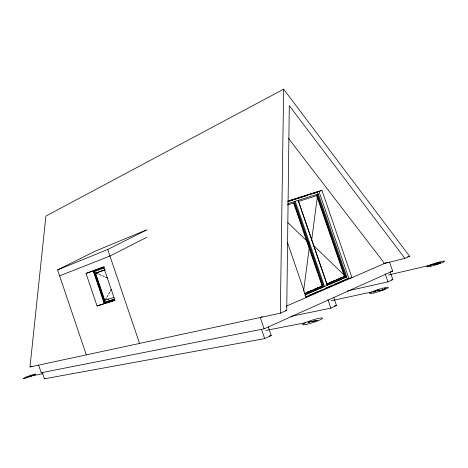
<?xml version="1.0" encoding="UTF-8"?>
<svg xmlns="http://www.w3.org/2000/svg" width="468" height="468" viewBox="0 0 468 468"><rect width="100%" height="100%" fill="white"/><g stroke="black" fill="none" stroke-linecap="round" stroke-linejoin="round"><path stroke-width="0.7" d="M286.738 310.36L289.294 105.616L404.919 258.377L409.652 256.294L283.649 89.189L45.905 216.081L29.987 366.976L280.32 313.186L286.738 310.36L285.31 310.67M280.32 313.186L283.649 89.189M303.562 291.195L309.611 245.25M311.624 240.4L317.743 193.711M104.908 300.789L103.954 302.509L93.606 271.949L104.37 267.959M105.505 299.713L106.464 297.976M107.067 296.887L108.038 295.138M108.646 294.044L109.623 292.278M110.232 291.172L111.22 289.394M146.718 237.305L109.933 256.054L59.6 275.827M86.311 354.873L57.593 269.89L107.71 249.491L147.157 229.694M57.593 269.89L95.846 250.871L145.782 230.203M42.26 372.546L44.372 378.811L264.666 338.61L271.259 335.579L268.339 327.05M290.856 316.409L330.864 308.125L336.515 305.522L333.824 297.671M347.391 290.961L387.949 281.835L392.851 279.571L390.125 271.656M38.628 365.122L41.19 372.744L264.139 328.817L392.634 271.077L389.516 262.033M305.885 297.028L348.859 278.372L318.965 191.447L287.726 201.298M262.279 316.62L260.272 317.491L264.139 328.817M286.346 306.154L387.288 262.261M305.639 296.8L307.651 295.928M308.991 295.349L311.004 294.471M312.343 293.892L318.38 291.271M319.72 290.692L321.732 289.821M325.084 288.364L332.461 285.164M333.807 284.585L343.196 280.513M344.536 279.928L346.548 279.057M305.165 294.67L324.412 286.375M327.214 285.164L346.788 276.88L318.275 193.957L287.738 203.674M304.656 295.051L346.788 276.88M307.189 292.237L308.506 291.669M326.6 283.906L327.939 283.333M329.94 282.473L331.28 281.9M333.28 281.034L334.62 280.461M336.621 279.601L337.96 279.027M307.02 292.401L308.336 291.839M310.307 290.991L311.618 290.429M313.589 289.581L314.905 289.019M316.877 288.171L318.187 287.609M320.159 286.761L321.475 286.194M336.445 279.77L337.779 279.197M339.786 278.337L341.119 277.764M304.381 293.658L322.124 286.042L293.635 203.036M326.401 284.205L344.448 276.453L316.672 195.677M304.873 293.547L322.616 285.925L294.103 202.866L287.317 205.031M298.046 201.626L317.146 195.501L344.934 276.336L326.892 284.088L298.52 201.456M44.372 378.811L45.612 378.314M41.19 372.744L42.547 372.2M29.987 366.976L31.97 366.204M86.053 273.417L103.545 266.824L114.952 300.485L97.063 305.955L86.053 273.417L103.954 267.164M104.44 266.9L93.594 270.978L94.004 272.177M113.841 297.432L104.317 300.409L95.168 273.394L105.189 269.679M104.984 269.773L95.624 273.242L104.773 300.245M313.379 193.506L321.937 190.347L351.954 277.623L347.151 278.782M318.275 193.957L317.491 194.243L345.969 277.079M97.063 305.955L114.379 300.187M104.972 302.147L103.954 302.509L114.83 299.157M95.168 273.394L96.192 273.055M94.63 271.615L93.606 271.949L95.402 272.727M287.896 201.076L321.937 190.347M288.247 201.222L294.495 199.251M295.881 198.812L317.392 192.026M288.464 201.41L306.481 195.723M107.201 299.444L108.564 299.017M104.715 302.234L114.917 299.093M114.929 300.099L104.539 303.282L103.931 301.486M438.364 262.922L433.66 264.502C431.367 263.636 426.734 267.743 432.409 264.566L433.38 264.724L438.955 262.782M407.529 256.827L409.652 256.294M383.684 263.665L404.919 258.377M343.307 276.734L344.934 276.336M320.99 286.311L322.616 285.925M391.213 271.411L392.634 271.077M388.534 274.956L428.349 265.66M391.429 279.899L392.851 279.571M438.598 262.946L439.429 262.677M331.186 300.76L371.563 292.003M334.374 305.967L336.515 305.522M438.984 262.858L440.172 262.536A3.539 0.345 -17.1 0 1 440.762 262.501L440.745 262.665A3.434 0.339 -17.1 0 1 440.207 262.957A4.113 0.404 -17.1 0 1 439.148 263.39L435.989 264.356L440.101 262.718A3.083 0.304 -17.1 0 0 439.598 262.747L439.317 262.794M32.321 375.769L42.98 373.698M265.801 330.431L305.224 322.78M269.1 335.977L271.259 335.579M96.531 273.218L98.344 274.002M99.479 274.494L101.31 275.289M102.457 275.787L104.305 276.588M105.464 277.091L107.324 277.898M313.349 245.308L345.951 276.81M287.826 222.61L309.278 243.313M288.423 138.253L384.55 263.449M385.199 273.868L387.949 281.835M298.204 200.345L327.366 285.258M327.922 299.561L330.864 308.125M287.44 242.406L306.318 297.467M261.507 329.361L264.666 338.61M107.71 249.491L139.563 343.43M94.437 273.458L103.697 300.807M379.32 290.265L381.35 290.318L385.433 288.54L381.297 290.482L379.021 290.733L378.641 290.599L378.823 290.195L378.302 290.172L373.692 291.95A3.217 0.351 -17.4 0 1 373.71 291.763C375.108 291.096 378.647 289.329 379.32 290.265M31.467 375.892L27.741 376.687L31.467 375.892M317.485 320.352L308.038 322.282L317.485 320.352M295.261 201.281L294.477 201.568L323.698 286.679L324.511 286.486L295.261 201.281M430.917 266.21A9.284 0.907 -17.1 0 0 444.6 261.296A9.284 0.907 -17.1 0 0 431.671 264.332A9.284 0.907 -17.1 0 0 430.917 266.21M373.382 293.038A9.822 1.076 -17.4 0 0 388.3 287.662A9.822 1.076 -17.4 0 0 375.272 290.517A9.822 1.076 -17.4 0 0 373.382 293.038M305.99 324.464A10.489 1.287 -17.8 0 0 322.388 318.532A10.489 1.287 -17.8 0 0 309.401 321.089A10.489 1.287 -17.8 0 0 305.99 324.464M26.214 377.922A6.505 0.474 -19.7 0 0 35.632 374.16A6.505 0.474 -19.7 0 0 26.694 376.875A6.505 0.474 -19.7 0 0 26.214 377.922"/></g></svg>
